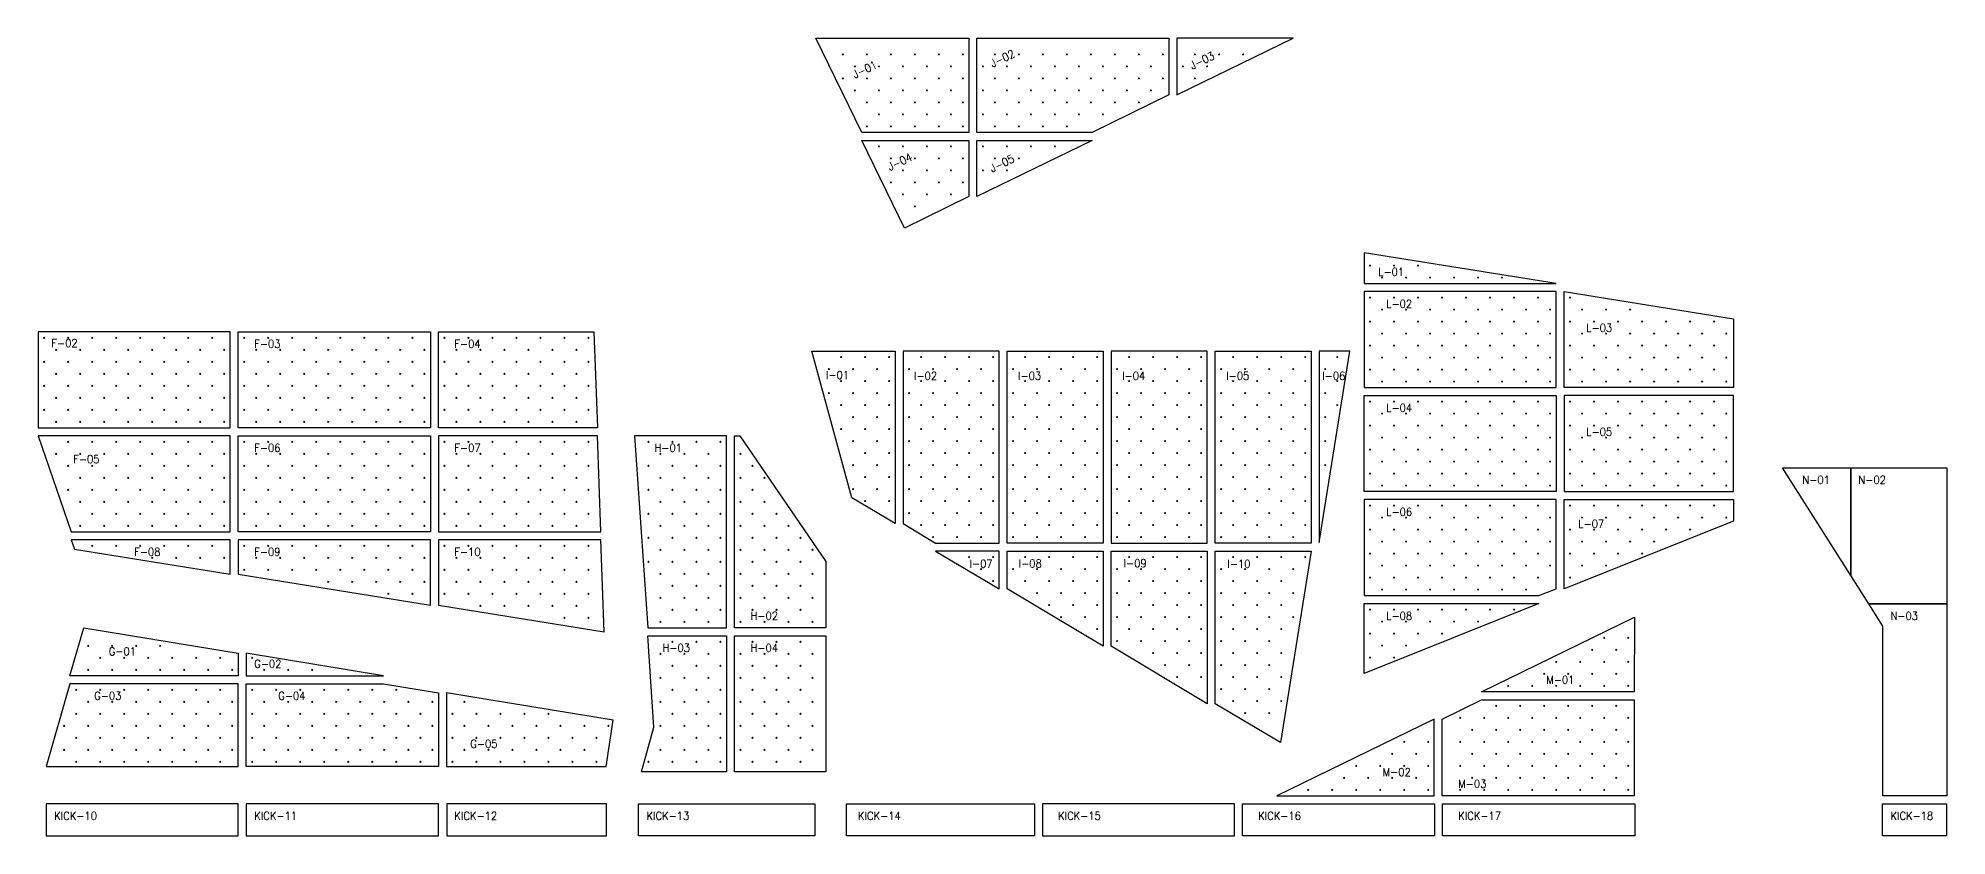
# Model space of a CAD drawing. Header units: millimetres. Extents: x -34000 to 11348, y -4000 to 5971.
# Drawn here: x -12500 to 11348, y -4000 to 5971 of the extents above; entities that cross this region are included whole.
import ezdxf

# ---------------------------------------------------------------- set-up
doc = ezdxf.new("R2010")
doc.units = ezdxf.units.MM
doc.layers.add('drilling', color=4, linetype='CONTINUOUS', lineweight=0)
doc.layers.add('Text', color=6, linetype='CONTINUOUS', lineweight=0)
doc.layers.add('Final', color=3, linetype='CONTINUOUS')
doc.styles.get("Standard").update_dxf_attribs({"font": 'standard'})

msp = doc.modelspace()

# ---------------------------------------------------------------- linework, layer by layer
at = {"layer": 'drilling'}
for centre in [(-2446, 5768), (-2146, 5768), (-1846, 5768), (-1546, 5768), (-1246, 5768), (-946, 5768), (-546, 5768), (-246, 5768), (54, 5768), (354, 5768), (654, 5768), (954, 5768), (1254, 5768), (1554, 5768), (1954, 5768), (2254, 5768), (2554, 5768), (-2296, 5618), (-1996, 5618), (-1696, 5618), (-1396, 5618), (-1096, 5618), (-696, 5618), (-396, 5618), (-96, 5618), (204, 5618), (504, 5618), (804, 5618), (1104, 5618), (1404, 5618), (1804, 5618), (2104, 5618), (-2446, 5468), (-2296, 5318), (-2146, 5468), (-1996, 5318), (-1846, 5468), (-1696, 5318), (-1546, 5468), (-1396, 5318), (-1246, 5468), (-1096, 5318), (-946, 5468), (-696, 5318), (-546, 5468), (-396, 5318), (-246, 5468), (-96, 5318), (54, 5468), (204, 5318), (354, 5468), (504, 5318), (654, 5468), (804, 5318), (954, 5468), (1104, 5318), (1254, 5468), (1404, 5318), (1554, 5468), (1954, 5468), (-2146, 5168), (-1996, 5018), (-1846, 5168), (-1696, 5018), (-1546, 5168), (-1396, 5018), (-1246, 5168), (-1096, 5018), (-946, 5168), (-696, 5018), (-546, 5168), (-396, 5018), (-246, 5168), (-96, 5018), (54, 5168), (204, 5018), (354, 5168), (504, 5018), (654, 5168), (804, 5018), (954, 5168), (1254, 5168), (-2146, 4868), (-1846, 4868), (-1546, 4868), (-1246, 4868), (-946, 4868), (-546, 4868), (-246, 4868), (54, 4868), (354, 4868), (-1996, 4618), (-1696, 4618), (-1396, 4618), (-1096, 4618), (-696, 4618), (-396, 4618), (-96, 4618), (204, 4618), (-1846, 4468), (-1696, 4318), (-1546, 4468), (-1396, 4318), (-1246, 4468), (-1096, 4318), (-946, 4468), (-696, 4318), (-546, 4468), (-396, 4318), (-246, 4468), (-1846, 4168), (-1546, 4168), (-1246, 4168), (-946, 4168), (-1696, 4018), (-1546, 3868), (-1396, 4018), (-1096, 4018), (4141, 3128), (4441, 3128), (4741, 3128), (4291, 2978), (4591, 2978), (4891, 2978), (5191, 2978), (5491, 2978), (5791, 2978), (4141, 2728), (4441, 2728), (4741, 2728), (5041, 2728), (5341, 2728), (5641, 2728), (5941, 2728), (6241, 2728), (6641, 2728), (4141, 2428), (4291, 2578), (4441, 2428), (4591, 2578), (4741, 2428), (4891, 2578), (5041, 2428), (5191, 2578), (5341, 2428), (5491, 2578), (5641, 2428), (5791, 2578), (5941, 2428), (6091, 2578), (6241, 2428), (6391, 2578), (6641, 2428), (6791, 2578), (6941, 2428), (7091, 2578), (7241, 2428), (7391, 2578), (7541, 2428), (7841, 2428), (8141, 2428), (8441, 2428), (-12425, 2225), (-12125, 2225), (-11825, 2225), (-11525, 2225), (-11225, 2225), (-10925, 2225), (-10625, 2225), (-10325, 2225), (-9925, 2225), (-9625, 2225), (-9325, 2225), (-9025, 2225), (-8725, 2225), (-8425, 2225), (-8125, 2225), (-7825, 2225), (-7425, 2225), (-7125, 2225), (-6825, 2225), (-6525, 2225), (-6225, 2225), (-5925, 2225), (-5625, 2225), (4291, 2278), (4591, 2278), (4891, 2278), (5191, 2278), (5491, 2278), (5791, 2278), (6091, 2278), (6391, 2278), (6791, 2278), (7091, 2278), (7391, 2278), (7691, 2278), (7991, 2278), (8291, 2278), (8591, 2278), (-12425, 1925), (-12275, 2075), (-12125, 1925), (-11975, 2075), (-11825, 1925), (-11675, 2075), (-11525, 1925), (-11375, 2075), (-11225, 1925), (-11075, 2075), (-10925, 1925), (-10775, 2075), (-10625, 1925), (-10475, 2075), (-10325, 1925), (-10175, 2075), (-9925, 1925), (-9775, 2075), (-9625, 1925), (-9475, 2075), (-9325, 1925), (-9175, 2075), (-9025, 1925), (-8875, 2075), (-8725, 1925), (-8575, 2075), (-8425, 1925), (-8275, 2075), (-8125, 1925), (-7975, 2075), (-7825, 1925), (-7675, 2075), (-7425, 1925), (-7275, 2075), (-7125, 1925), (-6975, 2075), (-6825, 1925), (-6675, 2075), (-6525, 1925), (-6375, 2075), (-6225, 1925), (-6075, 2075), (-5925, 1925), (-5775, 2075), (-5625, 1925), (-2469, 1985), (-2169, 1985), (-1869, 1985), (-1469, 1985), (-1169, 1985), (-869, 1985), (-569, 1985), (-169, 1985), (131, 1985), (431, 1985), (731, 1985), (1131, 1985), (1431, 1985), (1731, 1985), (2031, 1985), (2431, 1985), (2731, 1985), (3031, 1985), (3331, 1985), (3731, 1985), (4141, 2128), (4291, 1978), (4441, 2128), (4591, 1978), (4741, 2128), (4891, 1978), (5041, 2128), (5191, 1978), (5341, 2128), (5491, 1978), (5641, 2128), (5791, 1978), (5941, 2128), (6091, 1978), (6241, 2128), (6391, 1978), (6641, 2128), (6791, 1978), (6941, 2128), (7091, 1978), (7241, 2128), (7391, 1978), (7541, 2128), (7691, 1978), (7841, 2128), (7991, 1978), (8141, 2128), (8291, 1978), (8441, 2128), (8591, 1978), (-12275, 1775), (-11975, 1775), (-11675, 1775), (-11375, 1775), (-11075, 1775), (-10775, 1775), (-10475, 1775), (-10175, 1775), (-9775, 1775), (-9475, 1775), (-9175, 1775), (-8875, 1775), (-8575, 1775), (-8275, 1775), (-7975, 1775), (-7675, 1775), (-7275, 1775), (-6975, 1775), (-6675, 1775), (-6375, 1775), (-6075, 1775), (-5775, 1775), (-2619, 1835), (-2469, 1685), (-2319, 1835), (-2169, 1685), (-2019, 1835), (-1869, 1685), (-1619, 1835), (-1469, 1685), (-1319, 1835), (-1169, 1685), (-1019, 1835), (-869, 1685), (-719, 1835), (-569, 1685), (-319, 1835), (-169, 1685), (-19, 1835), (131, 1685), (281, 1835), (431, 1685), (581, 1835), (731, 1685), (981, 1835), (1131, 1685), (1281, 1835), (1431, 1685), (1581, 1835), (1731, 1685), (1881, 1835), (2031, 1685), (2281, 1835), (2431, 1685), (2581, 1835), (2731, 1685), (2881, 1835), (3031, 1685), (3181, 1835), (3331, 1685), (3581, 1835), (3731, 1685), (4141, 1828), (4291, 1678), (4441, 1828), (4591, 1678), (4741, 1828), (4891, 1678), (5041, 1828), (5191, 1678), (5341, 1828), (5491, 1678), (5641, 1828), (5791, 1678), (5941, 1828), (6091, 1678), (6241, 1828), (6391, 1678), (6641, 1828), (6791, 1678), (6941, 1828), (7091, 1678), (7241, 1828), (7391, 1678), (7541, 1828), (7691, 1678), (7841, 1828), (7991, 1678), (8141, 1828), (8291, 1678), (8441, 1828), (8591, 1678), (-12425, 1625), (-12275, 1475), (-12125, 1625), (-11975, 1475), (-11825, 1625), (-11675, 1475), (-11525, 1625), (-11375, 1475), (-11225, 1625), (-11075, 1475), (-10925, 1625), (-10775, 1475), (-10625, 1625), (-10475, 1475), (-10325, 1625), (-10175, 1475), (-9925, 1625), (-9775, 1475), (-9625, 1625), (-9475, 1475), (-9325, 1625), (-9175, 1475), (-9025, 1625), (-8875, 1475), (-8725, 1625), (-8575, 1475), (-8425, 1625), (-8275, 1475), (-8125, 1625), (-7975, 1475), (-7825, 1625), (-7675, 1475), (-7425, 1625), (-7275, 1475), (-7125, 1625), (-6975, 1475), (-6825, 1625), (-6675, 1475), (-6525, 1625), (-6375, 1475), (-6225, 1625), (-6075, 1475), (-5925, 1625), (-5775, 1475), (-5625, 1625), (-2619, 1535), (-2319, 1535), (-2019, 1535), (-1619, 1535), (-1319, 1535), (-1019, 1535), (-719, 1535), (-319, 1535), (-19, 1535), (281, 1535), (581, 1535), (981, 1535), (1281, 1535), (1581, 1535), (1881, 1535), (2281, 1535), (2581, 1535), (2881, 1535), (3181, 1535), (3581, 1535), (4141, 1428), (4441, 1428), (4741, 1428), (5041, 1428), (5341, 1428), (5641, 1428), (5941, 1428), (6241, 1428), (6641, 1428), (6941, 1428), (7241, 1428), (7541, 1428), (7841, 1428), (8141, 1428), (8441, 1428), (-12425, 1325), (-12125, 1325), (-11825, 1325), (-11525, 1325), (-11225, 1325), (-10925, 1325), (-10625, 1325), (-10325, 1325), (-9925, 1325), (-9625, 1325), (-9325, 1325), (-9025, 1325), (-8725, 1325), (-8425, 1325), (-8125, 1325), (-7825, 1325), (-7425, 1325), (-7125, 1325), (-6825, 1325), (-6525, 1325), (-6225, 1325), (-5925, 1325), (-5625, 1325), (-2469, 1385), (-2319, 1235), (-2169, 1385), (-2019, 1235), (-1869, 1385), (-1619, 1235), (-1469, 1385), (-1319, 1235), (-1169, 1385), (-1019, 1235), (-869, 1385), (-719, 1235), (-569, 1385), (-319, 1235), (-169, 1385), (-19, 1235), (131, 1385), (281, 1235), (431, 1385), (581, 1235), (731, 1385), (981, 1235), (1131, 1385), (1281, 1235), (1431, 1385), (1581, 1235), (1731, 1385), (1881, 1235), (2031, 1385), (2281, 1235), (2431, 1385), (2581, 1235), (2731, 1385), (2881, 1235), (3031, 1385), (3181, 1235), (3331, 1385), (3581, 1235), (3731, 1385), (4291, 1278), (4591, 1278), (4891, 1278), (5191, 1278), (5491, 1278), (5791, 1278), (6091, 1278), (6391, 1278), (6791, 1278), (7091, 1278), (7391, 1278), (7691, 1278), (7991, 1278), (8291, 1278), (8591, 1278), (-12275, 1175), (-11975, 1175), (-11675, 1175), (-11375, 1175), (-11075, 1175), (-10775, 1175), (-10475, 1175), (-10175, 1175), (-9775, 1175), (-9475, 1175), (-9175, 1175), (-8875, 1175), (-8575, 1175), (-8275, 1175), (-7975, 1175), (-7675, 1175), (-7275, 1175), (-6975, 1175), (-6675, 1175), (-6375, 1175), (-6075, 1175), (-5775, 1175), (-2469, 1085), (-2169, 1085), (-1869, 1085), (-1469, 1085), (-1169, 1085), (-869, 1085), (-569, 1085), (-169, 1085), (131, 1085), (431, 1085), (731, 1085), (1131, 1085), (1431, 1085), (1731, 1085), (2031, 1085), (2431, 1085), (2731, 1085), (3031, 1085), (3331, 1085), (4141, 1128), (4291, 978), (4441, 1128), (4591, 978), (4741, 1128), (4891, 978), (5041, 1128), (5191, 978), (5341, 1128), (5491, 978), (5641, 1128), (5791, 978), (5941, 1128), (6091, 978), (6241, 1128), (6391, 978), (6641, 1128), (6791, 978), (6941, 1128), (7091, 978), (7241, 1128), (7391, 978), (7541, 1128), (7691, 978), (7841, 1128), (7991, 978), (8141, 1128), (8291, 978), (8441, 1128), (8591, 978), (-12275, 775), (-12125, 925), (-11975, 775), (-11825, 925), (-11675, 775), (-11525, 925), (-11375, 775), (-11225, 925), (-11075, 775), (-10925, 925), (-10775, 775), (-10625, 925), (-10475, 775), (-10325, 925), (-10175, 775), (-9925, 925), (-9775, 775), (-9625, 925), (-9475, 775), (-9325, 925), (-9175, 775), (-9025, 925), (-8875, 775), (-8725, 925), (-8575, 775), (-8425, 925), (-8275, 775), (-8125, 925), (-7975, 775), (-7825, 925), (-7675, 775), (-7425, 925), (-7275, 775), (-7125, 925), (-6975, 775), (-6825, 925), (-6675, 775), (-6525, 925), (-6375, 775), (-6225, 925), (-6075, 775), (-5925, 925), (-5775, 775), (-5625, 925), (-4875, 925), (-4725, 775), (-4575, 925), (-4425, 775), (-4275, 925), (-4125, 775), (-3975, 925), (-3725, 775), (-2319, 935), (-2169, 785), (-2019, 935), (-1869, 785), (-1619, 935), (-1469, 785), (-1319, 935), (-1169, 785), (-1019, 935), (-869, 785), (-719, 935), (-569, 785), (-319, 935), (-169, 785), (-19, 935), (131, 785), (281, 935), (431, 785), (581, 935), (731, 785), (981, 935), (1131, 785), (1281, 935), (1431, 785), (1581, 935), (1731, 785), (1881, 935), (2031, 785), (2281, 935), (2431, 785), (2581, 935), (2731, 785), (2881, 935), (3031, 785), (3181, 935), (3331, 785), (3581, 935), (4141, 828), (4441, 828), (4741, 828), (5041, 828), (5341, 828), (5641, 828), (5941, 828), (6241, 828), (6641, 828), (6941, 828), (7241, 828), (7541, 828), (7841, 828), (8141, 828), (8441, 828), (-12125, 625), (-11975, 475), (-11825, 625), (-11675, 475), (-11525, 625), (-11375, 475), (-11225, 625), (-11075, 475), (-10925, 625), (-10775, 475), (-10625, 625), (-10475, 475), (-10325, 625), (-10175, 475), (-9925, 625), (-9775, 475), (-9625, 625), (-9475, 475), (-9325, 625), (-9175, 475), (-9025, 625), (-8875, 475), (-8725, 625), (-8575, 475), (-8425, 625), (-8275, 475), (-8125, 625), (-7975, 475), (-7825, 625), (-7675, 475), (-7425, 625), (-7275, 475), (-7125, 625), (-6975, 475), (-6825, 625), (-6675, 475), (-6525, 625), (-6375, 475), (-6225, 625), (-6075, 475), (-5925, 625), (-5775, 475), (-5625, 625), (-4875, 625), (-4725, 475), (-4575, 625), (-4425, 475), (-4275, 625), (-4125, 475), (-3975, 625), (-3725, 475), (-3575, 625), (-3425, 475), (-2319, 635), (-2169, 485), (-2019, 635), (-1869, 485), (-1619, 635), (-1469, 485), (-1319, 635), (-1169, 485), (-1019, 635), (-869, 485), (-719, 635), (-569, 485), (-319, 635), (-169, 485), (-19, 635), (131, 485), (281, 635), (431, 485), (581, 635), (731, 485), (981, 635), (1131, 485), (1281, 635), (1431, 485), (1581, 635), (1731, 485), (1881, 635), (2031, 485), (2281, 635), (2431, 485), (2581, 635), (2731, 485), (2881, 635), (3031, 485), (3181, 635), (3331, 485), (3581, 635), (4141, 528), (4291, 678), (4441, 528), (4591, 678), (4741, 528), (4891, 678), (5041, 528), (5191, 678), (5341, 528), (5491, 678), (5641, 528), (5791, 678), (5941, 528), (6091, 678), (6241, 528), (6391, 678), (6641, 528), (6791, 678), (6941, 528), (7091, 678), (7241, 528), (7391, 678), (7541, 528), (7691, 678), (7841, 528), (7991, 678), (8141, 528), (8291, 678), (8441, 528), (8591, 678), (-12125, 325), (-11825, 325), (-11525, 325), (-11225, 325), (-10925, 325), (-10625, 325), (-10325, 325), (-9925, 325), (-9625, 325), (-9325, 325), (-9025, 325), (-8725, 325), (-8425, 325), (-8125, 325), (-7825, 325), (-7425, 325), (-7125, 325), (-6825, 325), (-6525, 325), (-6225, 325), (-5925, 325), (-5625, 325), (-4875, 325), (-4575, 325), (-4275, 325), (-3975, 325), (-3575, 325), (-2319, 335), (-2019, 335), (-1619, 335), (-1319, 335), (-1019, 335), (-719, 335), (-319, 335), (-19, 335), (281, 335), (581, 335), (981, 335), (1281, 335), (1581, 335), (1881, 335), (2281, 335), (2581, 335), (2881, 335), (3181, 335), (4291, 378), (4591, 378), (4891, 378), (5191, 378), (5491, 378), (5791, 378), (6091, 378), (6391, 378), (6791, 378), (7091, 378), (7391, 378), (7691, 378), (7991, 378), (8291, 378), (8591, 378), (-11975, 175), (-11825, 25), (-11675, 175), (-11525, 25), (-11375, 175), (-11225, 25), (-11075, 175), (-10925, 25), (-10775, 175), (-10625, 25), (-10475, 175), (-10325, 25), (-10175, 175), (-9925, 25), (-9775, 175), (-9625, 25), (-9475, 175), (-9325, 25), (-9175, 175), (-9025, 25), (-8875, 175), (-8725, 25), (-8575, 175), (-8425, 25), (-8275, 175), (-8125, 25), (-7975, 175), (-7825, 25), (-7675, 175), (-7425, 25), (-7275, 175), (-7125, 25), (-6975, 175), (-6825, 25), (-6675, 175), (-6525, 25), (-6375, 175), (-6225, 25), (-6075, 175), (-5925, 25), (-5775, 175), (-5625, 25), (-4875, 25), (-4725, 175), (-4575, 25), (-4425, 175), (-4275, 25), (-4125, 175), (-3975, 25), (-3725, 175), (-3575, 25), (-3425, 175), (-3275, 25), (-2169, 185), (-1869, 185), (-1619, 35), (-1469, 185), (-1319, 35), (-1169, 185), (-1019, 35), (-869, 185), (-719, 35), (-569, 185), (-319, 35), (-169, 185), (-19, 35), (131, 185), (281, 35), (431, 185), (581, 35), (731, 185), (981, 35), (1131, 185), (1281, 35), (1431, 185), (1581, 35), (1731, 185), (1881, 35), (2031, 185), (2281, 35), (2431, 185), (2581, 35), (2731, 185), (2881, 35), (3031, 185), (3181, 35), (3331, 185), (4141, 128), (4441, 128), (4741, 128), (5041, 128), (5341, 128), (5641, 128), (5941, 128), (6241, 128), (6641, 128), (6941, 128), (7241, 128), (7541, 128), (7841, 128), (8141, 128), (8441, 128), (-11975, -125), (-11675, -125), (-11375, -125), (-11075, -125), (-10775, -125), (-10475, -125), (-10175, -125), (-9775, -125), (-9475, -125), (-9175, -125), (-8875, -125), (-8575, -125), (-8275, -125), (-7975, -125), (-7675, -125), (-7275, -125), (-6975, -125), (-6675, -125), (-6375, -125), (-6075, -125), (-5775, -125), (-4725, -125), (-4425, -125), (-4125, -125), (-3725, -125), (-3425, -125), (-3125, -125), (-1469, -115), (-1169, -115), (-869, -115), (-569, -115), (-169, -115), (131, -115), (431, -115), (731, -115), (1131, -115), (1431, -115), (1731, -115), (2031, -115), (2431, -115), (2731, -115), (3031, -115), (3331, -115), (4141, -172), (4291, -22), (4441, -172), (4591, -22), (4741, -172), (4891, -22), (5041, -172), (5191, -22), (5341, -172), (5491, -22), (5641, -172), (5791, -22), (5941, -172), (6091, -22), (6241, -172), (6391, -22), (6641, -172), (6791, -22), (6941, -172), (7091, -22), (7241, -172), (7391, -22), (7541, -172), (7691, -22), (7841, -172), (7991, -22), (8141, -172), (8291, -22), (8591, -22), (-11825, -375), (-11525, -375), (-11225, -375), (-10925, -375), (-10625, -375), (-10325, -375), (-9925, -375), (-9625, -375), (-9325, -375), (-9025, -375), (-8725, -375), (-8425, -375), (-8125, -375), (-7825, -375), (-7425, -375), (-7125, -375), (-6825, -375), (-6525, -375), (-6225, -375), (-5925, -375), (-5625, -375), (-4875, -275), (-4725, -425), (-4575, -275), (-4425, -425), (-4275, -275), (-4125, -425), (-3975, -275), (-3725, -425), (-3575, -275), (-3425, -425), (-3275, -275), (-3125, -425), (-2975, -275), (-2825, -425), (-1319, -265), (-1019, -265), (-719, -265), (-319, -265), (-19, -265), (281, -265), (581, -265), (981, -265), (1281, -265), (1581, -265), (1881, -265), (2281, -265), (2581, -265), (2881, -265), (3181, -265), (4141, -472), (4291, -322), (4441, -472), (4591, -322), (4741, -472), (4891, -322), (5041, -472), (5191, -322), (5341, -472), (5491, -322), (5641, -472), (5791, -322), (5941, -472), (6091, -322), (6241, -472), (6391, -322), (6641, -472), (6791, -322), (6941, -472), (7091, -322), (7241, -472), (7391, -322), (7541, -472), (7691, -322), (-11075, -525), (-10775, -525), (-10475, -525), (-10175, -525), (-9925, -675), (-9775, -525), (-9625, -675), (-9475, -525), (-9325, -675), (-9175, -525), (-9025, -675), (-8875, -525), (-8725, -675), (-8575, -525), (-8425, -675), (-8275, -525), (-8125, -675), (-7975, -525), (-7825, -675), (-7675, -525), (-7425, -675), (-7275, -525), (-7125, -675), (-6975, -525), (-6825, -675), (-6675, -525), (-6525, -675), (-6375, -525), (-6225, -675), (-6075, -525), (-5925, -675), (-5775, -525), (-5625, -675), (-4875, -575), (-4575, -575), (-4275, -575), (-3975, -575), (-3575, -575), (-3275, -575), (-2975, -575), (-869, -515), (-719, -665), (-569, -515), (-319, -665), (-169, -515), (-19, -665), (131, -515), (281, -665), (431, -515), (581, -665), (731, -515), (981, -665), (1131, -515), (1281, -665), (1431, -515), (1581, -665), (1731, -515), (1881, -665), (2031, -515), (2281, -665), (2431, -515), (2581, -665), (2731, -515), (2881, -665), (3031, -515), (3181, -665), (3331, -515), (4291, -622), (4591, -622), (4891, -622), (5191, -622), (5491, -622), (5791, -622), (6091, -622), (6391, -622), (6791, -622), (7091, -622), (-8875, -825), (-8575, -825), (-8275, -825), (-7975, -825), (-7675, -825), (-7275, -825), (-6975, -825), (-6675, -825), (-6375, -825), (-6075, -825), (-5775, -825), (-4725, -725), (-4575, -875), (-4425, -725), (-4275, -875), (-4125, -725), (-3975, -875), (-3725, -725), (-3575, -875), (-3425, -725), (-3275, -875), (-3125, -725), (-2975, -875), (-2825, -725), (-569, -815), (-169, -815), (131, -815), (431, -815), (731, -815), (1131, -815), (1431, -815), (1731, -815), (2031, -815), (2431, -815), (2731, -815), (3031, -815), (4141, -772), (4291, -922), (4441, -772), (4591, -922), (4741, -772), (4891, -922), (5041, -772), (5191, -922), (5341, -772), (5491, -922), (5641, -772), (5791, -922), (5941, -772), (6091, -922), (6241, -772), (6641, -772), (-8125, -975), (-7825, -975), (-7425, -975), (-7125, -975), (-6975, -1125), (-6825, -975), (-6675, -1125), (-6525, -975), (-6375, -1125), (-6225, -975), (-6075, -1125), (-5925, -975), (-5775, -1125), (-5625, -975), (-4725, -1025), (-4575, -1175), (-4425, -1025), (-4275, -1175), (-4125, -1025), (-3975, -1175), (-3725, -1025), (-3575, -1175), (-3425, -1025), (-3275, -1175), (-3125, -1025), (-2975, -1175), (-2825, -1025), (-19, -965), (131, -1115), (281, -965), (431, -1115), (581, -965), (731, -1115), (981, -965), (1131, -1115), (1281, -965), (1431, -1115), (1581, -965), (1731, -1115), (1881, -965), (2031, -1115), (2281, -965), (2431, -1115), (2581, -965), (2731, -1115), (2881, -965), (3031, -1115), (3181, -965), (4141, -1172), (4441, -1172), (4741, -1172), (5041, -1172), (5341, -1172), (5641, -1172), (5941, -1172), (-5925, -1275), (-5625, -1275), (-4725, -1325), (-4425, -1325), (-4125, -1325), (-3725, -1325), (-3425, -1325), (-3125, -1325), (-2825, -1325), (281, -1265), (581, -1265), (731, -1415), (981, -1265), (1131, -1415), (1281, -1265), (1431, -1415), (1581, -1265), (1731, -1415), (1881, -1265), (2031, -1415), (2281, -1265), (2431, -1415), (2581, -1265), (2731, -1415), (2881, -1265), (3031, -1415), (3181, -1265), (4291, -1322), (4591, -1322), (4891, -1322), (5191, -1322), (5491, -1322), (-11875, -1625), (-11575, -1625), (-11275, -1625), (-10975, -1625), (-4575, -1575), (-4275, -1575), (-3975, -1575), (-3575, -1575), (-3275, -1575), (-2975, -1575), (981, -1565), (1281, -1565), (1581, -1565), (1881, -1565), (2281, -1565), (2581, -1565), (2881, -1565), (4141, -1472), (4291, -1622), (4441, -1472), (4591, -1622), (4741, -1472), (5041, -1472), (6918, -1675), (7068, -1525), (7218, -1675), (7368, -1525), (-11725, -1775), (-11425, -1775), (-11125, -1775), (-10825, -1775), (-10525, -1775), (-10225, -1775), (-9825, -1775), (-4725, -1725), (-4575, -1875), (-4425, -1725), (-4275, -1875), (-4125, -1725), (-3975, -1875), (-3725, -1725), (-3575, -1875), (-3425, -1725), (-3275, -1875), (-3125, -1725), (-2975, -1875), (-2825, -1725), (1431, -1715), (1581, -1865), (1731, -1715), (1881, -1865), (2031, -1715), (2281, -1865), (2431, -1715), (2581, -1865), (2731, -1715), (2881, -1865), (3031, -1715), (4141, -1772), (4441, -1772), (6468, -1825), (6768, -1825), (7068, -1825), (7368, -1825), (-11875, -1925), (-11575, -1925), (-11275, -1925), (-10975, -1925), (-10675, -1925), (-10375, -1925), (-10075, -1925), (-9675, -1925), (-9375, -1925), (-9075, -1925), (-4725, -2025), (-4425, -2025), (-4125, -2025), (-3725, -2025), (-3425, -2025), (-3125, -2025), (-2825, -2025), (1731, -2015), (2031, -2015), (2431, -2015), (2731, -2015), (3031, -2015), (5868, -2125), (6168, -2125), (6318, -1975), (6468, -2125), (6618, -1975), (6768, -2125), (6918, -1975), (7068, -2125), (7218, -1975), (7368, -2125), (-12025, -2175), (-11875, -2325), (-11725, -2175), (-11575, -2325), (-11425, -2175), (-11275, -2325), (-11125, -2175), (-10975, -2325), (-10825, -2175), (-10675, -2325), (-10525, -2175), (-10375, -2325), (-10225, -2175), (-10075, -2325), (-9825, -2175), (-9675, -2325), (-9525, -2175), (-9375, -2325), (-9225, -2175), (-9075, -2325), (-8925, -2175), (-8775, -2325), (-8625, -2175), (-8475, -2325), (-8325, -2175), (-8175, -2325), (-8025, -2175), (-7875, -2325), (-7575, -2325), (-7175, -2325), (-4725, -2325), (-4575, -2175), (-4425, -2325), (-4275, -2175), (-4125, -2325), (-3975, -2175), (-3725, -2325), (-3575, -2175), (-3425, -2325), (-3275, -2175), (-3125, -2325), (-2975, -2175), (-2825, -2325), (2281, -2165), (2431, -2315), (2581, -2165), (2731, -2315), (2881, -2165), (3031, -2315), (5718, -2375), (6018, -2375), (6318, -2375), (6618, -2375), (6918, -2375), (7218, -2375), (-12175, -2625), (-12025, -2475), (-11875, -2625), (-11725, -2475), (-11575, -2625), (-11425, -2475), (-11275, -2625), (-11125, -2475), (-10975, -2625), (-10825, -2475), (-10675, -2625), (-10525, -2475), (-10375, -2625), (-10225, -2475), (-10075, -2625), (-9825, -2475), (-9675, -2625), (-9525, -2475), (-9375, -2625), (-9225, -2475), (-9075, -2625), (-8925, -2475), (-8775, -2625), (-8625, -2475), (-8475, -2625), (-8325, -2475), (-8175, -2625), (-8025, -2475), (-7875, -2625), (-7725, -2475), (-7575, -2625), (-7325, -2475), (-7175, -2625), (-7025, -2475), (-6875, -2625), (-6725, -2475), (-6575, -2625), (-6425, -2475), (-6275, -2625), (-6125, -2475), (-5975, -2625), (-5675, -2625), (-5375, -2625), (-4725, -2625), (-4575, -2475), (-4425, -2625), (-4275, -2475), (-4125, -2625), (-3975, -2475), (-3725, -2625), (-3575, -2475), (-3425, -2625), (-3275, -2475), (-3125, -2625), (-2975, -2475), (-2825, -2625), (2581, -2465), (2881, -2465), (5268, -2525), (5568, -2525), (5868, -2525), (6168, -2525), (6468, -2525), (6768, -2525), (7068, -2525), (7368, -2525), (-12025, -2775), (-11725, -2775), (-11425, -2775), (-11125, -2775), (-10825, -2775), (-10525, -2775), (-10225, -2775), (-9825, -2775), (-9525, -2775), (-9225, -2775), (-8925, -2775), (-8625, -2775), (-8325, -2775), (-8025, -2775), (-7725, -2775), (-7325, -2775), (-7025, -2775), (-6725, -2775), (-6425, -2775), (-6125, -2775), (-5825, -2775), (-5525, -2775), (-4575, -2775), (-4275, -2775), (-3975, -2775), (-3575, -2775), (-3275, -2775), (-2975, -2775), (4568, -2825), (4868, -2825), (5268, -2825), (5418, -2675), (5568, -2825), (5718, -2675), (5868, -2825), (6018, -2675), (6168, -2825), (6318, -2675), (6468, -2825), (6618, -2675), (6768, -2825), (6918, -2675), (7068, -2825), (7218, -2675), (7368, -2825), (-12175, -2925), (-12025, -3075), (-11875, -2925), (-11725, -3075), (-11575, -2925), (-11425, -3075), (-11275, -2925), (-11125, -3075), (-10975, -2925), (-10825, -3075), (-10675, -2925), (-10525, -3075), (-10375, -2925), (-10225, -3075), (-10075, -2925), (-9825, -3075), (-9675, -2925), (-9525, -3075), (-9375, -2925), (-9225, -3075), (-9075, -2925), (-8925, -3075), (-8775, -2925), (-8625, -3075), (-8475, -2925), (-8325, -3075), (-8175, -2925), (-8025, -3075), (-7875, -2925), (-7725, -3075), (-7575, -2925), (-7325, -3075), (-7175, -2925), (-7025, -3075), (-6875, -2925), (-6725, -3075), (-6575, -2925), (-6425, -3075), (-6275, -2925), (-6125, -3075), (-5975, -2925), (-5825, -3075), (-5675, -2925), (-5525, -3075), (-4875, -3075), (-4725, -2925), (-4575, -3075), (-4425, -2925), (-4275, -3075), (-4125, -2925), (-3975, -3075), (-3725, -2925), (-3575, -3075), (-3425, -2925), (-3275, -3075), (-3125, -2925), (-2975, -3075), (-2825, -2925), (4418, -2975), (4718, -2975), (5418, -2975), (5718, -2975), (6018, -2975), (6318, -2975), (6618, -2975), (6918, -2975), (7218, -2975), (3818, -3275), (3968, -3125), (4118, -3275), (4268, -3125), (4418, -3275), (4568, -3125), (4718, -3275), (4868, -3125), (5268, -3125), (5418, -3275), (5568, -3125), (5718, -3275), (5868, -3125), (6018, -3275), (6168, -3125), (6318, -3275), (6468, -3125), (6618, -3275), (6768, -3125), (6918, -3275), (7068, -3125), (7218, -3275), (7368, -3125), (3368, -3425), (3668, -3425), (3968, -3425), (4268, -3425), (4568, -3425), (4868, -3425), (5268, -3425), (5568, -3425), (5868, -3425), (6168, -3425), (6468, -3425), (6768, -3425), (7068, -3425), (7368, -3425)]:
    msp.add_circle(centre, 6.5, dxfattribs=at)
at = {"layer": 'Final', "linetype": 'CONTINUOUS', "lineweight": -3}
for p, q in [((-12500, 2300), (-12500, 1100)), ((-10000, 2300), (-7600, 2300))]:
    msp.add_line(p, q, dxfattribs=at)
at = {"layer": 'Final'}
for points in [[(-2785, 5971), (-871, 5971), (-871, 4793), (-2210, 4793)], [(1629, 5262), (668, 4793), (-771, 4793), (-771, 5971), (1629, 5971)], [(3181, 5971), (1729, 5971), (1729, 5262)], [(-1675, 3598), (-2210, 4693), (-871, 4693), (-871, 3990)], [(-771, 3990), (-771, 4693), (668, 4693)], [(4066, 2903), (6466, 2903), (4066, 3288)], [(6466, 2803), (4066, 2803), (4066, 1603), (6466, 1603)], [(6566, 1603), (6566, 2803), (8684, 2464), (8684, 1603)], [(-10100, 2300), (-12500, 2300), (-12500, 1100), (-10100, 1100)], [(-10000, 2300), (-7600, 2300), (-7600, 1100), (-10000, 1100)], [(-7500, 2300), (-5556, 2300), (-5513, 1100), (-7500, 1100)], [(-2834, 2060), (-1794, 2060), (-1794, -97), (-2333, 224)], [(-494, -340), (-494, 2060), (-1694, 2060), (-1694, -97), (-1288, -340)], [(-394, 2060), (806, 2060), (806, -340), (-394, -340)], [(2106, 2060), (906, 2060), (906, -340), (2106, -340)], [(2206, -340), (2206, 2060), (3406, 2060), (3406, -335), (3405, -340)], [(3890, 2060), (3506, 2060), (3506, -335)], [(4066, 1503), (6466, 1503), (6466, 303), (4066, 303)], [(8684, 1503), (6566, 1503), (6566, 303), (8684, 303)], [(-12088, -200), (-10100, -200), (-10100, 1000), (-12500, 1000)], [(-10000, 1000), (-7600, 1000), (-7600, -200), (-10000, -200)], [(-7500, 1000), (-7500, -200), (-5469, -200), (-5513, 1000)], [(-5048, 1000), (-4884, -1400), (-3900, -1400), (-3900, 1000)], [(-3800, 1000), (-3734, 1000), (-2659, -570), (-2659, -1400), (-3800, -1400)], [(9295, 600), (10148, 600), (10148, -745)], [(11348, -1100), (10372, -1100), (10148, -745), (10148, 600), (11348, 600)], [(6466, -911), (6466, 203), (4066, 203), (4066, -997), (6251, -997)], [(8684, 203), (8684, -66), (6566, -911), (6566, 203)], [(-12047, -417), (-10100, -730), (-10100, -300), (-12088, -300)], [(-10000, -300), (-10000, -730), (-7600, -1116), (-7600, -300)], [(-7500, -1116), (-5427, -1449), (-5469, -300), (-7500, -300)], [(-494, -914), (-494, -440), (-1288, -440)], [(-394, -440), (806, -440), (806, -1631), (-394, -914)], [(906, -440), (2106, -440), (2106, -2348), (906, -1631)], [(2206, -440), (3405, -440), (3021, -2835), (2206, -2348)], [(4066, -1969), (4066, -1097), (6251, -1097)], [(10372, -1100), (11348, -1100), (11348, -3500), (10548, -3500), (10548, -1377)], [(-10000, -1718), (-10000, -2000), (-12103, -2000), (-11930, -1400)], [(7443, -2200), (5534, -2200), (7444, -1268)], [(-4963, -3200), (-4807, -2641), (-4884, -1500), (-3900, -1500), (-3900, -3200)], [(-2659, -3200), (-3800, -3200), (-3800, -1500), (-2659, -1500)], [(-9900, -2000), (-8186, -2000), (-9900, -1718)], [(-10000, -3133), (-10000, -2100), (-12103, -2100), (-12401, -3133)], [(-8186, -2100), (-7500, -2213), (-7500, -3133), (-9900, -3133), (-9900, -2100)], [(-7400, -3133), (-5404, -3133), (-5314, -2556), (-7400, -2213)], [(5534, -2300), (7443, -2300), (7443, -3500), (5043, -3500), (5043, -2540)], [(4943, -2540), (2976, -3500), (4943, -3500)], [(-10000, -3600), (-12400, -3600), (-12400, -4000), (-10000, -4000)], [(-7500, -3600), (-9900, -3600), (-9900, -4000), (-7500, -4000)], [(-5399, -3600), (-7395, -3600), (-7395, -4000), (-5399, -4000)], [(-5000, -3600), (-2796, -3600), (-2796, -4000), (-5000, -4000)], [(-2400, -3600), (-52, -3600), (-52, -4000), (-2400, -4000)], [(48, -4000), (2448, -4000), (2448, -3600), (48, -3600)], [(2548, -3600), (4948, -3600), (4948, -4000), (2548, -4000)], [(5048, -3600), (7448, -3600), (7448, -4000), (5048, -4000)], [(10543, -3600), (11343, -3600), (11343, -4000), (10543, -4000)]]:
    msp.add_lwpolyline(points, close=True, dxfattribs=at)

# ---------------------------------------------------------------- texts
at = {"layer": 'Text'}
for s, p in [('J-02', (-573, 5602)), ('J-03', (1922, 5576)), ('J-01', (-2294, 5464)), ('J-04', (-1855, 4310)), ('J-05', (-579, 4290))]:
    msp.add_text(s, height=100, rotation=26.0241, dxfattribs=at).set_placement(p)
for s, p in [('L-01', (4243, 3000)), ('L-02', (4343, 2600)), ('L-03', (6843, 2300)), ('F-02', (-12335, 2109)), ('F-03', (-9800, 2100)), ('F-04', (-7300, 2100)), ('I-01', (-2657, 1710)), ('I-02', (-1557, 1700)), ('I-03', (-257, 1700)), ('I-04', (1043, 1700)), ('I-05', (2343, 1700)), ('I-06', (3543, 1700)), ('L-04', (4343, 1300)), ('L-05', (6843, 1000)), ('F-05', (-12061, 659)), ('F-06', (-9800, 800)), ('F-07', (-7300, 800)), ('H-01', (-4800, 800)), ('N-01', (9543, 400)), ('N-02', (10243, 400)), ('L-06', (4343, 0)), ('L-07', (6743, -150)), ('F-08', (-11300, -500)), ('F-09', (-9800, -500)), ('F-10', (-7300, -500)), ('I-07', (-864, -648)), ('I-08', (-249, -646)), ('I-09', (1061, -643)), ('I-10', (2358, -650)), ('H-02', (-3600, -1300)), ('L-08', (4343, -1300)), ('N-03', (10643, -1300)), ('G-01', (-11618, -1744)), ('H-03', (-4700, -1700)), ('H-04', (-3600, -1700)), ('G-02', (-9800, -1900)), ('M-01', (6343, -2100)), ('G-03', (-11800, -2300)), ('G-04', (-9500, -2300)), ('G-05', (-7100, -2900)), ('M-02', (4299, -3252)), ('M-03', (5243, -3400)), ('KICK-10', (-12300, -3800)), ('KICK-11', (-9800, -3800)), ('KICK-12', (-7300, -3800)), ('KICK-13', (-4900, -3800)), ('KICK-14', (-2257, -3800)), ('KICK-15', (243, -3800)), ('KICK-16', (2743, -3800)), ('KICK-17', (5243, -3800)), ('KICK-18', (10643, -3800))]:
    msp.add_text(s, height=100, dxfattribs=at).set_placement(p)

doc.saveas('drawing.dxf')
